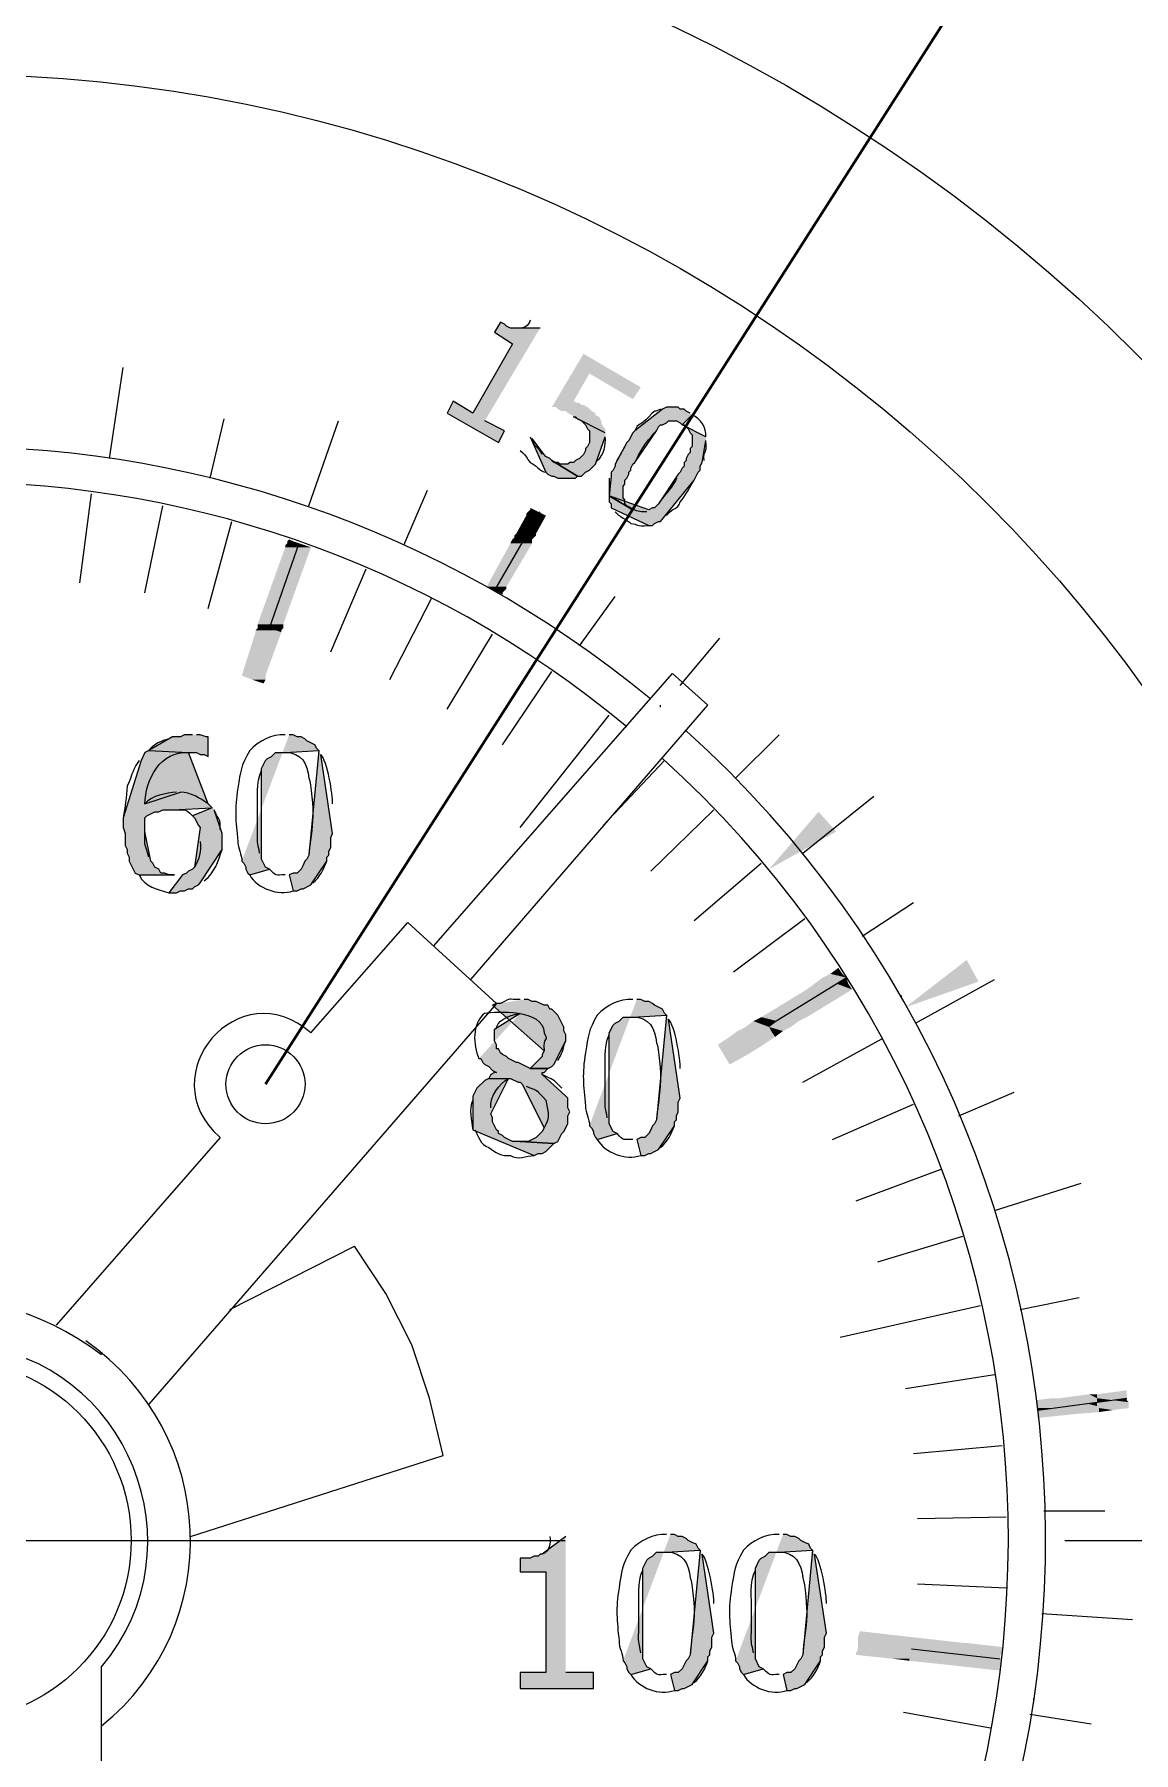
# Model space of a CAD drawing. Header units: millimetres. Extents: x 126854 to 137041, y -144259 to -137812.
# Drawn here: x 129364.4 to 129400.7, y -139014.9 to -138958.1 of the extents above; entities that cross this region are included whole.
import ezdxf

# ---------------------------------------------------------------- set-up
doc = ezdxf.new("R2010")
doc.units = ezdxf.units.MM
doc.header["$LTSCALE"] = 13
doc.linetypes.add('CENTERX2', pattern=[101.6, 63.5, -12.7, 12.7, -12.7])
for name, color, linetype in [('1', 4, 'Continuous'), ('PDF_几何图形', 7, 'Continuous'), ('粗实线', 4, 'Continuous')]:
    doc.layers.add(name, color=color, linetype=linetype)
doc.layers.add('PDF_实体填充', color=7, linetype='Continuous', true_color=0xffffff)
doc.layers.add('标注、文本', color=3, linetype='Continuous', lineweight=25)

# ---------------------------------------------------------------- blocks, each defined once
blk = doc.blocks.new('A$C1C912F39')
at = {"layer": 'PDF_实体填充', "transparency": 33554559}
for points in [[(74.947, 121.398), (74.229, 121.398), (73.968, 121.398), (73.837, 121.463), (73.772, 121.528), (73.641, 121.594), (73.446, 121.267), (74.033, 120.875), (72.727, 118.59), (72.075, 118.982), (71.879, 118.59), (73.576, 117.611), (73.772, 118.003), (73.119, 118.329)], [(78.277, 119.439), (76.383, 120.549), (75.339, 118.786), (75.469, 118.786), (75.535, 118.721), (75.665, 118.656), (75.796, 118.656), (75.861, 118.59), (75.992, 118.525), (76.057, 118.46), (77.102, 117.938), (77.102, 118.068), (77.036, 118.133), (76.971, 118.264), (76.971, 118.329), (76.906, 118.46), (76.775, 118.525), (76.775, 118.59), (76.057, 118.982), (76.579, 119.896), (78.016, 119.047)], [(76.383, 118.852), (76.318, 118.852), (76.253, 118.917), (76.188, 118.917), (76.057, 118.982), (76.775, 118.59), (76.645, 118.656), (76.579, 118.721), (76.514, 118.786)], [(79.909, 118.59), (79.778, 118.656), (79.713, 118.721), (79.582, 118.721), (79.517, 118.786), (79.125, 118.786), (78.995, 118.721), (78.081, 118.003), (78.016, 117.938), (77.885, 117.676), (77.82, 117.611), (77.428, 116.893), (77.428, 116.828), (77.363, 116.697), (77.297, 116.632), (77.297, 116.501), (77.232, 115.848), (78.016, 115.391), (77.95, 115.457), (77.82, 115.522), (77.754, 115.587), (77.754, 115.718), (77.689, 115.783), (77.689, 116.175), (77.754, 116.24), (77.754, 116.371), (77.82, 116.436), (77.885, 116.567), (77.885, 116.632), (77.95, 116.697), (77.95, 116.762), (78.016, 116.893), (78.081, 116.958), (78.799, 118.003), (78.864, 118.133), (78.93, 118.199), (78.995, 118.199), (79.125, 118.264), (79.191, 118.329), (79.452, 118.329), (79.582, 118.264), (79.648, 118.199), (79.974, 118.525)], [(77.102, 117.938), (76.057, 118.46), (76.122, 118.46), (76.188, 118.395), (76.318, 118.329), (76.449, 118.199), (76.514, 118.068), (76.579, 118.003), (76.579, 117.611), (76.514, 117.481), (76.449, 117.415), (76.449, 117.35), (76.383, 117.219), (76.318, 117.154), (76.253, 117.089), (76.122, 117.024), (76.057, 116.958), (75.926, 116.958), (75.861, 116.893), (75.6, 116.893), (75.535, 116.958), (75.404, 116.958), (75.339, 117.024), (76.188, 116.501), (76.318, 116.501), (76.449, 116.632), (76.579, 116.697), (76.775, 116.893), (77.102, 117.807)], [(80.431, 117.807), (79.648, 118.199), (79.713, 118.199), (79.844, 118.068), (79.909, 117.938), (79.974, 117.872), (79.974, 117.481), (79.909, 117.415), (79.909, 117.285), (79.844, 117.219), (79.778, 117.089), (79.778, 117.024), (79.713, 116.958), (79.713, 116.828), (79.648, 116.762), (79.582, 116.632), (79.517, 116.567), (78.864, 115.587), (78.799, 115.522), (78.734, 115.457), (78.668, 115.457), (78.538, 115.391), (77.232, 115.848), (77.232, 115.653), (77.297, 115.587), (77.297, 115.457), (78.538, 114.869), (78.668, 114.869), (78.734, 114.934), (78.864, 115), (78.93, 115), (80.039, 116.371), (80.17, 116.632), (80.235, 116.697), (80.235, 116.828), (80.3, 116.958), (80.431, 117.676)], [(74.621, 117.807), (75.143, 116.632), (75.208, 116.567), (75.339, 116.501), (75.404, 116.501), (75.535, 116.436), (76.122, 116.436), (76.188, 116.501), (75.339, 117.024), (75.274, 117.089), (75.143, 117.154), (75.078, 117.219), (74.686, 117.742)], [(62.021, 107.427), (61.89, 107.361), (61.76, 107.1), (61.172, 105.207), (61.172, 104.881), (61.237, 104.685), (61.237, 104.293), (61.303, 104.162), (61.303, 104.032), (61.368, 103.901), (61.368, 103.771), (61.564, 103.379), (61.694, 103.314), (62.869, 103.314), (62.674, 103.314), (62.543, 103.379), (62.412, 103.379), (62.347, 103.51), (62.217, 103.575), (62.151, 103.705), (62.086, 103.771), (61.89, 104.75), (61.89, 105.207), (61.955, 105.272), (62.086, 105.338), (62.217, 105.403), (62.347, 105.403), (62.478, 105.468), (62.804, 105.468), (64.11, 105.533), (63.979, 105.664), (63.326, 107.361)], [(63.457, 107.949), (63.196, 107.949), (63.065, 107.884), (62.804, 107.884), (62.021, 107.427), (63.326, 107.361), (63.588, 107.361), (63.718, 107.296), (63.849, 107.296), (63.979, 107.231), (63.979, 107.884), (63.914, 107.884), (63.718, 107.949), (63.588, 107.949)], [(65.089, 103.771), (65.154, 103.705), (65.22, 103.575), (65.22, 103.51), (65.285, 103.379), (65.35, 103.314), (66.003, 103.51), (65.873, 103.575), (65.742, 103.836), (65.742, 103.901), (65.742, 106.774), (65.742, 106.839), (65.873, 107.1), (65.938, 107.166), (66.068, 107.231), (66.199, 107.361), (66.525, 107.361), (67.635, 107.427), (67.57, 107.492), (67.505, 107.623), (67.244, 107.753), (67.178, 107.818), (67.048, 107.884), (66.917, 107.884), (66.787, 107.949), (66.656, 107.949)], [(67.635, 107.427), (67.309, 103.967), (67.244, 103.836), (67.178, 103.771), (67.113, 103.64), (67.048, 103.51), (66.917, 103.379), (66.787, 103.379), (66.656, 103.314), (66.787, 102.791), (66.917, 102.791), (67.048, 102.857), (67.113, 102.857), (67.374, 102.987), (67.896, 103.771), (67.896, 103.901), (67.962, 103.967), (67.962, 104.097), (68.027, 104.228), (68.027, 104.554), (68.092, 104.685), (67.7, 107.296)], [(64.11, 105.533), (63.457, 105.272), (63.522, 105.207), (63.653, 104.946), (63.718, 104.881), (63.522, 103.575), (63.457, 103.51), (63.326, 103.444), (63.261, 103.379), (63.131, 103.314), (62.674, 102.726), (62.935, 102.726), (63.065, 102.791), (63.196, 102.791), (63.326, 102.857), (63.457, 102.857), (63.522, 102.922), (63.653, 102.987), (63.718, 103.053), (64.436, 104.162), (64.436, 104.685), (64.175, 105.468)], [(73.641, 99.07), (73.511, 99.07), (73.38, 99.005), (75.078, 97.503), (75.012, 97.373), (75.012, 97.307), (74.621, 96.916), (75.208, 96.916), (75.339, 96.981), (75.404, 97.046), (75.796, 97.83), (75.796, 98.026), (75.731, 98.156), (75.731, 98.287), (75.535, 98.678), (75.469, 98.744), (75.339, 98.874), (75.274, 98.874), (75.208, 99.005), (75.078, 99.005), (74.817, 99.135), (74.686, 99.135), (74.555, 99.201), (74.425, 99.201)], [(76.579, 95.023), (76.645, 94.957), (76.71, 94.827), (76.71, 94.761), (76.775, 94.631), (76.84, 94.566), (77.493, 94.761), (77.363, 94.827), (77.232, 95.088), (77.232, 95.153), (77.232, 98.026), (77.232, 98.091), (77.363, 98.352), (77.428, 98.417), (77.559, 98.483), (77.689, 98.613), (78.016, 98.613), (79.125, 98.678), (79.06, 98.744), (78.995, 98.874), (78.734, 99.005), (78.668, 99.07), (78.538, 99.135), (78.407, 99.135), (78.277, 99.201), (78.146, 99.201)], [(72.923, 97.242), (72.989, 97.242), (73.054, 97.112), (73.119, 97.046), (73.25, 96.981), (73.38, 96.851), (73.511, 96.785), (73.446, 96.785), (73.315, 96.72), (73.25, 96.589), (73.968, 96.589), (74.229, 96.459), (74.294, 96.459), (74.36, 96.394), (75.078, 94.957), (75.012, 94.827), (74.817, 94.631), (74.555, 94.5), (74.294, 94.5), (75.404, 94.435), (75.535, 94.5), (75.665, 94.761), (75.731, 94.827), (75.861, 95.088), (75.861, 95.349), (75.926, 95.48), (75.861, 95.61), (75.861, 95.937), (75.796, 96.002), (75.012, 96.72), (75.012, 96.785), (75.078, 96.785), (75.208, 96.916), (74.621, 96.916), (74.229, 97.112), (74.164, 97.112), (73.903, 97.242), (73.837, 97.307), (73.707, 97.373), (73.641, 97.438), (73.576, 97.569), (73.511, 97.569), (73.511, 97.699), (73.446, 97.83), (73.446, 98.221), (74.294, 98.744)], [(79.125, 98.678), (78.799, 95.218), (78.734, 95.088), (78.668, 95.023), (78.603, 94.892), (78.538, 94.761), (78.473, 94.696), (78.407, 94.631), (78.277, 94.631), (78.146, 94.566), (78.277, 94.043), (78.407, 94.043), (78.538, 94.109), (78.603, 94.109), (78.734, 94.174), (78.864, 94.239), (79.387, 95.023), (79.387, 95.153), (79.452, 95.218), (79.452, 95.349), (79.517, 95.48), (79.517, 95.806), (79.582, 95.937), (79.191, 98.548)], [(73.25, 96.589), (73.119, 96.524), (72.858, 96.263), (72.727, 96.002), (72.727, 94.892), (74.751, 94.043), (74.882, 94.109), (75.012, 94.109), (75.143, 94.174), (75.339, 94.37), (75.404, 94.435), (74.294, 94.5), (74.033, 94.5), (73.772, 94.631), (73.707, 94.696), (73.576, 94.761), (73.576, 94.827), (73.511, 94.892), (73.38, 95.153), (73.38, 95.284), (73.315, 95.414), (73.903, 96.589)], [(75.796, 81.443), (75.012, 80.856), (74.947, 80.856), (74.882, 80.79), (74.751, 80.79), (74.621, 80.725), (74.294, 80.725), (74.294, 80.268), (75.143, 80.268), (75.143, 76.939), (74.294, 76.939), (74.294, 76.416), (76.71, 76.416), (76.71, 76.939), (75.796, 76.939)], [(77.689, 77.33), (77.754, 77.265), (77.82, 77.134), (77.82, 77.069), (77.885, 76.939), (77.95, 76.873), (78.603, 77.069), (78.473, 77.134), (78.342, 77.396), (78.342, 77.461), (78.342, 80.333), (78.342, 80.399), (78.473, 80.66), (78.538, 80.725), (78.668, 80.79), (78.799, 80.921), (79.125, 80.921), (80.235, 80.986), (80.17, 81.052), (80.105, 81.182), (79.974, 81.247), (79.844, 81.313), (79.778, 81.378), (79.648, 81.443), (79.517, 81.443), (79.387, 81.509), (79.256, 81.509)], [(81.41, 77.33), (81.476, 77.265), (81.541, 77.134), (81.541, 77.069), (81.606, 76.939), (81.671, 76.873), (82.324, 77.069), (82.194, 77.134), (82.063, 77.396), (82.063, 77.461), (82.063, 80.333), (82.063, 80.399), (82.194, 80.66), (82.259, 80.725), (82.39, 80.79), (82.52, 80.921), (82.847, 80.921), (83.956, 80.986), (83.891, 81.052), (83.826, 81.182), (83.695, 81.247), (83.565, 81.313), (83.499, 81.378), (83.369, 81.443), (83.238, 81.443), (83.108, 81.509), (82.977, 81.509)], [(80.235, 80.986), (79.909, 77.526), (79.844, 77.396), (79.778, 77.33), (79.648, 77.069), (79.517, 76.939), (79.387, 76.939), (79.256, 76.873), (79.387, 76.351), (79.517, 76.351), (79.648, 76.416), (79.713, 76.416), (79.974, 76.547), (80.496, 77.33), (80.496, 77.461), (80.562, 77.526), (80.562, 77.657), (80.627, 77.787), (80.627, 78.114), (80.692, 78.244), (80.3, 80.856)], [(83.956, 80.986), (83.63, 77.526), (83.565, 77.396), (83.499, 77.33), (83.369, 77.069), (83.238, 76.939), (83.108, 76.939), (82.977, 76.873), (83.108, 76.351), (83.238, 76.351), (83.369, 76.416), (83.434, 76.416), (83.565, 76.482), (83.695, 76.547), (84.218, 77.33), (84.218, 77.461), (84.283, 77.526), (84.283, 77.657), (84.348, 77.787), (84.348, 78.114), (84.413, 78.244), (84.022, 80.856)]]:
    blk.add_hatch(color=7, dxfattribs=at).paths.add_polyline_path(points, flags=16)
at = {"layer": 'PDF_几何图形'}
blk.add_line((79.582, 109.581), (80.888, 111.148), dxfattribs=at)
for points in [[(74.947, 121.398), (74.229, 121.398), (73.968, 121.398), (73.837, 121.463), (73.772, 121.528), (73.641, 121.594), (73.446, 121.267), (74.033, 120.875), (72.727, 118.59), (72.075, 118.982), (71.879, 118.59), (73.576, 117.611), (73.772, 118.003), (73.119, 118.329)], [(60.715, 117.089), (61.172, 120.092)], [(79.909, 118.59), (79.778, 118.656), (79.713, 118.721), (79.582, 118.721), (79.517, 118.786), (79.125, 118.786), (78.995, 118.721), (78.081, 118.003), (78.016, 117.938), (77.885, 117.676), (77.82, 117.611), (77.428, 116.893), (77.428, 116.828), (77.363, 116.697), (77.297, 116.632), (77.297, 116.501), (77.232, 115.848), (78.016, 115.391), (77.95, 115.457), (77.82, 115.522), (77.754, 115.587), (77.754, 115.718), (77.689, 115.783), (77.689, 116.175), (77.754, 116.24), (77.754, 116.371), (77.82, 116.436), (77.885, 116.567), (77.885, 116.632), (77.95, 116.697), (77.95, 116.762), (78.016, 116.893), (78.081, 116.958), (78.799, 118.003), (78.864, 118.133), (78.93, 118.199), (78.995, 118.199), (79.125, 118.264), (79.191, 118.329), (79.452, 118.329), (79.582, 118.264), (79.648, 118.199), (79.974, 118.525)], [(64.045, 116.436), (64.502, 118.395)], [(67.309, 115.522), (68.288, 118.329)], [(77.102, 117.938), (76.057, 118.46), (76.122, 118.46), (76.188, 118.395), (76.318, 118.329), (76.449, 118.199), (76.514, 118.068), (76.579, 118.003), (76.579, 117.611), (76.514, 117.481), (76.449, 117.415), (76.449, 117.35), (76.383, 117.219), (76.318, 117.154), (76.253, 117.089), (76.122, 117.024), (76.057, 116.958), (75.926, 116.958), (75.861, 116.893), (75.6, 116.893), (75.535, 116.958), (75.404, 116.958), (75.339, 117.024), (76.188, 116.501), (76.318, 116.501), (76.449, 116.632), (76.579, 116.697), (76.775, 116.893), (77.102, 117.807)], [(80.431, 117.807), (79.648, 118.199), (79.713, 118.199), (79.844, 118.068), (79.909, 117.938), (79.974, 117.872), (79.974, 117.481), (79.909, 117.415), (79.909, 117.285), (79.844, 117.219), (79.778, 117.089), (79.778, 117.024), (79.713, 116.958), (79.713, 116.828), (79.648, 116.762), (79.582, 116.632), (79.517, 116.567), (78.864, 115.587), (78.799, 115.522), (78.734, 115.457), (78.668, 115.457), (78.538, 115.391), (77.232, 115.848), (77.232, 115.653), (77.297, 115.587), (77.297, 115.457), (78.538, 114.869), (78.668, 114.869), (78.734, 114.934), (78.864, 115), (78.93, 115), (80.039, 116.371), (80.17, 116.632), (80.235, 116.697), (80.235, 116.828), (80.3, 116.958), (80.431, 117.676)], [(74.621, 117.807), (75.143, 116.632), (75.208, 116.567), (75.339, 116.501), (75.404, 116.501), (75.535, 116.436), (76.122, 116.436), (76.188, 116.501), (75.339, 117.024), (75.274, 117.089), (75.143, 117.154), (75.078, 117.219), (74.686, 117.742)], [(59.736, 112.976), (60.127, 115.914)], [(70.442, 114.216), (71.226, 116.044)], [(61.89, 112.649), (62.478, 115.522)], [(63.979, 112.127), (64.763, 115)], [(73.446, 112.715), (74.947, 115.326)], [(66.003, 111.474), (66.982, 114.282)], [(68.027, 110.691), (69.202, 113.433)], [(76.253, 110.887), (77.428, 112.519)], [(69.985, 109.777), (71.356, 112.454)], [(71.879, 108.798), (73.38, 111.278)], [(71.422, 100.963), (79.321, 109.973), (80.496, 108.928)], [(73.707, 107.623), (75.339, 110.038)], [(72.662, 99.854), (80.496, 108.928)], [(74.294, 104.881), (77.232, 108.602)], [(78.93, 108.863), (78.93, 108.928)], [(62.021, 107.427), (61.89, 107.361), (61.76, 107.1), (61.172, 105.207), (61.172, 104.881), (61.237, 104.685), (61.237, 104.293), (61.303, 104.162), (61.303, 104.032), (61.368, 103.901), (61.368, 103.771), (61.564, 103.379), (61.694, 103.314), (62.869, 103.314), (62.674, 103.314), (62.543, 103.379), (62.412, 103.379), (62.347, 103.51), (62.217, 103.575), (62.151, 103.705), (62.086, 103.771), (61.89, 104.75), (61.89, 105.207), (61.955, 105.272), (62.086, 105.338), (62.217, 105.403), (62.347, 105.403), (62.478, 105.468), (62.804, 105.468), (64.11, 105.533), (63.979, 105.664), (63.326, 107.361)], [(63.457, 107.949), (63.196, 107.949), (63.065, 107.884), (62.804, 107.884), (62.021, 107.427), (63.326, 107.361), (63.588, 107.361), (63.718, 107.296), (63.849, 107.296), (63.979, 107.231), (63.979, 107.884), (63.914, 107.884), (63.718, 107.949), (63.588, 107.949)], [(65.089, 103.771), (65.154, 103.705), (65.22, 103.575), (65.22, 103.51), (65.285, 103.379), (65.35, 103.314), (66.003, 103.51), (65.873, 103.575), (65.742, 103.836), (65.742, 103.901), (65.742, 106.774), (65.742, 106.839), (65.873, 107.1), (65.938, 107.166), (66.068, 107.231), (66.199, 107.361), (66.525, 107.361), (67.635, 107.427), (67.57, 107.492), (67.505, 107.623), (67.244, 107.753), (67.178, 107.818), (67.048, 107.884), (66.917, 107.884), (66.787, 107.949), (66.656, 107.949)], [(67.635, 107.427), (67.309, 103.967), (67.244, 103.836), (67.178, 103.771), (67.113, 103.64), (67.048, 103.51), (66.917, 103.379), (66.787, 103.379), (66.656, 103.314), (66.787, 102.791), (66.917, 102.791), (67.048, 102.857), (67.113, 102.857), (67.374, 102.987), (67.896, 103.771), (67.896, 103.901), (67.962, 103.967), (67.962, 104.097), (68.027, 104.228), (68.027, 104.554), (68.092, 104.685), (67.7, 107.296)], [(81.41, 106.513), (82.847, 107.949)], [(77.036, 104.946), (79.06, 107.1)], [(61.89, 105.664), (63.065, 106.056)], [(83.63, 104.032), (85.98, 105.925)], [(64.11, 105.533), (63.457, 105.272), (63.522, 105.207), (63.653, 104.946), (63.718, 104.881), (63.522, 103.575), (63.457, 103.51), (63.326, 103.444), (63.261, 103.379), (63.131, 103.314), (62.674, 102.726), (62.935, 102.726), (63.065, 102.791), (63.196, 102.791), (63.326, 102.857), (63.457, 102.857), (63.522, 102.922), (63.653, 102.987), (63.718, 103.053), (64.436, 104.162), (64.436, 104.685), (64.175, 105.468)], [(78.603, 103.444), (80.692, 105.468)], [(80.039, 101.812), (82.259, 103.705)], [(85.589, 101.29), (87.286, 102.4)], [(67.374, 98.091), (70.573, 101.747), (73.511, 99.07)], [(81.345, 100.115), (83.695, 101.877)], [(82.52, 98.352), (85.066, 99.919)], [(87.351, 98.417), (89.963, 99.854)], [(73.511, 99.07), (62.021, 85.817)], [(73.641, 99.07), (73.511, 99.07), (73.38, 99.005), (75.078, 97.503), (75.012, 97.373), (75.012, 97.307), (74.621, 96.916), (75.208, 96.916), (75.339, 96.981), (75.404, 97.046), (75.796, 97.83), (75.796, 98.026), (75.731, 98.156), (75.731, 98.287), (75.535, 98.678), (75.469, 98.744), (75.339, 98.874), (75.274, 98.874), (75.208, 99.005), (75.078, 99.005), (74.817, 99.135), (74.686, 99.135), (74.555, 99.201), (74.425, 99.201)], [(76.579, 95.023), (76.645, 94.957), (76.71, 94.827), (76.71, 94.761), (76.775, 94.631), (76.84, 94.566), (77.493, 94.761), (77.363, 94.827), (77.232, 95.088), (77.232, 95.153), (77.232, 98.026), (77.232, 98.091), (77.363, 98.352), (77.428, 98.417), (77.559, 98.483), (77.689, 98.613), (78.016, 98.613), (79.125, 98.678), (79.06, 98.744), (78.995, 98.874), (78.734, 99.005), (78.668, 99.07), (78.538, 99.135), (78.407, 99.135), (78.277, 99.201), (78.146, 99.201)], [(86.894, 99.266), (86.894, 99.331)], [(72.923, 97.242), (72.989, 97.242), (73.054, 97.112), (73.119, 97.046), (73.25, 96.981), (73.38, 96.851), (73.511, 96.785), (73.446, 96.785), (73.315, 96.72), (73.25, 96.589), (73.968, 96.589), (74.229, 96.459), (74.294, 96.459), (74.36, 96.394), (75.078, 94.957), (75.012, 94.827), (74.817, 94.631), (74.555, 94.5), (74.294, 94.5), (75.404, 94.435), (75.535, 94.5), (75.665, 94.761), (75.731, 94.827), (75.861, 95.088), (75.861, 95.349), (75.926, 95.48), (75.861, 95.61), (75.861, 95.937), (75.796, 96.002), (75.012, 96.72), (75.012, 96.785), (75.078, 96.785), (75.208, 96.916), (74.621, 96.916), (74.229, 97.112), (74.164, 97.112), (73.903, 97.242), (73.837, 97.307), (73.707, 97.373), (73.641, 97.438), (73.576, 97.569), (73.511, 97.569), (73.511, 97.699), (73.446, 97.83), (73.446, 98.221), (74.294, 98.744)], [(79.125, 98.678), (78.799, 95.218), (78.734, 95.088), (78.668, 95.023), (78.603, 94.892), (78.538, 94.761), (78.473, 94.696), (78.407, 94.631), (78.277, 94.631), (78.146, 94.566), (78.277, 94.043), (78.407, 94.043), (78.538, 94.109), (78.603, 94.109), (78.734, 94.174), (78.864, 94.239), (79.387, 95.023), (79.387, 95.153), (79.452, 95.218), (79.452, 95.349), (79.517, 95.48), (79.517, 95.806), (79.582, 95.937), (79.191, 98.548)], [(83.63, 96.459), (86.241, 97.895)], [(73.25, 96.589), (73.119, 96.524), (72.858, 96.263), (72.727, 96.002), (72.727, 94.892), (74.751, 94.043), (74.882, 94.109), (75.012, 94.109), (75.143, 94.174), (75.339, 94.37), (75.404, 94.435), (74.294, 94.5), (74.033, 94.5), (73.772, 94.631), (73.707, 94.696), (73.576, 94.761), (73.576, 94.827), (73.511, 94.892), (73.38, 95.153), (73.38, 95.284), (73.315, 95.414), (73.903, 96.589)], [(88.788, 95.349), (90.616, 96.132)], [(84.609, 94.566), (87.286, 95.741)], [(64.371, 94.631), (58.952, 88.429)], [(85.393, 92.542), (88.2, 93.586)], [(89.963, 92.215), (92.835, 93.129)], [(64.697, 88.951), (68.81, 91.04)], [(71.748, 84.12), (71.291, 86.013), (70.704, 87.776), (69.855, 89.473), (68.81, 91.04)], [(86.111, 90.518), (88.918, 91.367)], [(90.811, 88.951), (92.77, 89.343)], [(84.87, 88.037), (89.506, 89.082)], [(87.025, 86.34), (89.963, 86.797)], [(91.399, 85.621), (94.337, 86.013)], [(63.392, 81.443), (71.748, 84.12)], [(87.286, 84.185), (90.224, 84.446)], [(87.417, 82.031), (90.354, 82.096)], [(91.595, 82.292), (93.619, 82.292)], [(58.626, 81.313), (67.244, 81.313)], [(75.796, 81.443), (75.012, 80.856), (74.947, 80.856), (74.882, 80.79), (74.751, 80.79), (74.621, 80.725), (74.294, 80.725), (74.294, 80.268), (75.143, 80.268), (75.143, 76.939), (74.294, 76.939), (74.294, 76.416), (76.71, 76.416), (76.71, 76.939), (75.796, 76.939)], [(77.689, 77.33), (77.754, 77.265), (77.82, 77.134), (77.82, 77.069), (77.885, 76.939), (77.95, 76.873), (78.603, 77.069), (78.473, 77.134), (78.342, 77.396), (78.342, 77.461), (78.342, 80.333), (78.342, 80.399), (78.473, 80.66), (78.538, 80.725), (78.668, 80.79), (78.799, 80.921), (79.125, 80.921), (80.235, 80.986), (80.17, 81.052), (80.105, 81.182), (79.974, 81.247), (79.844, 81.313), (79.778, 81.378), (79.648, 81.443), (79.517, 81.443), (79.387, 81.509), (79.256, 81.509)], [(81.41, 77.33), (81.476, 77.265), (81.541, 77.134), (81.541, 77.069), (81.606, 76.939), (81.671, 76.873), (82.324, 77.069), (82.194, 77.134), (82.063, 77.396), (82.063, 77.461), (82.063, 80.333), (82.063, 80.399), (82.194, 80.66), (82.259, 80.725), (82.39, 80.79), (82.52, 80.921), (82.847, 80.921), (83.956, 80.986), (83.891, 81.052), (83.826, 81.182), (83.695, 81.247), (83.565, 81.313), (83.499, 81.378), (83.369, 81.443), (83.238, 81.443), (83.108, 81.509), (82.977, 81.509)], [(80.235, 80.986), (79.909, 77.526), (79.844, 77.396), (79.778, 77.33), (79.648, 77.069), (79.517, 76.939), (79.387, 76.939), (79.256, 76.873), (79.387, 76.351), (79.517, 76.351), (79.648, 76.416), (79.713, 76.416), (79.974, 76.547), (80.496, 77.33), (80.496, 77.461), (80.562, 77.526), (80.562, 77.657), (80.627, 77.787), (80.627, 78.114), (80.692, 78.244), (80.3, 80.856)], [(83.956, 80.986), (83.63, 77.526), (83.565, 77.396), (83.499, 77.33), (83.369, 77.069), (83.238, 76.939), (83.108, 76.939), (82.977, 76.873), (83.108, 76.351), (83.238, 76.351), (83.369, 76.416), (83.434, 76.416), (83.565, 76.482), (83.695, 76.547), (84.218, 77.33), (84.218, 77.461), (84.283, 77.526), (84.283, 77.657), (84.348, 77.787), (84.348, 78.114), (84.413, 78.244), (84.022, 80.856)], [(87.417, 79.876), (90.354, 79.746)], [(91.53, 78.897), (94.533, 78.701)], [(87.221, 77.722), (90.159, 77.396)], [(60.454, 45.406), (60.454, 77.134)], [(86.96, 75.633), (89.832, 75.111)], [(91.138, 75.568), (93.162, 75.241)], [(91.268, 76.025), (91.268, 76.09)]]:
    blk.add_lwpolyline(points, dxfattribs=at)
for centre, radius in [((55.46, 81.313), 55.46), ((55.46, 81.313), 48.474), ((55.46, 81.313), 48.474), ((65.873, 96.394), 1.306), ((55.46, 81.313), 5.974)]:
    blk.add_circle(centre, radius, dxfattribs=at)
for points in [[(74.621, 121.659), (74.555, 121.474), (74.429, 121.374), (74.229, 121.398)], [(78.603, 109.124), (64.742, 120.603), (44.556, 120.238), (31.206, 108.145)], [(77.82, 108.21), (64.4, 119.349), (45.028, 118.943), (32.055, 107.296)], [(78.93, 118.721), (78.589, 118.527), (78.9, 118.827), (78.538, 118.46)], [(78.538, 118.46), (78.273, 118.139), (78.19, 118.293), (78.081, 118.003)], [(80.431, 117.807), (80.444, 118.091), (80.256, 118.409), (79.974, 118.525)], [(75.012, 117.219), (74.882, 117.53), (74.82, 117.334), (74.686, 117.742)], [(76.84, 117.024), (77.07, 117.213), (77.123, 117.522), (77.102, 117.807)], [(78.146, 117.089), (78.252, 117.339), (78.597, 117.817), (78.799, 118.003)], [(80.366, 117.024), (80.34, 117.41), (80.466, 117.15), (80.431, 117.676)], [(74.294, 117.35), (74.553, 117.127), (74.462, 117.118), (74.621, 116.958)], [(77.754, 117.481), (77.624, 117.259), (77.542, 117.152), (77.428, 116.893)], [(74.621, 116.958), (74.813, 116.89), (74.941, 116.655), (75.143, 116.632)], [(77.232, 116.436), (77.232, 116.24), (77.232, 116.044), (77.232, 115.848)], [(79.452, 116.436), (79.428, 116.231), (78.95, 115.784), (78.864, 115.587)], [(79.582, 115.653), (79.74, 115.829), (79.9, 116.156), (80.039, 116.371)], [(78.473, 115.326), (78.01, 115.263), (77.606, 115.678), (77.232, 115.848)], [(79.125, 115.196), (79.389, 115.517), (79.472, 115.362), (79.582, 115.653)], [(77.428, 115.326), (77.548, 115.162), (77.836, 115.062), (77.95, 114.934)], [(77.95, 114.934), (78.22, 114.913), (78.081, 114.841), (78.538, 114.869)], [(66.525, 107.949), (66.08, 107.971), (65.648, 107.759), (65.35, 107.427)], [(80.105, 54.872), (95.62, 69.212), (95.496, 93.899), (79.778, 108.08)], [(61.89, 105.664), (61.888, 106.46), (62.417, 107.444), (63.326, 107.361)], [(62.674, 107.818), (62.422, 107.74), (62.193, 107.662), (62.021, 107.427)], [(65.35, 107.427), (65.051, 106.921), (65.046, 106.753), (64.959, 106.186)], [(61.694, 107.1), (61.368, 106.568), (61.522, 106.707), (61.303, 106.252)], [(66.525, 107.361), (67.062, 107.38), (67.266, 106.974), (67.309, 106.513)], [(68.092, 105.664), (68.103, 105.952), (67.91, 107.109), (67.7, 107.296)], [(80.17, 56.57), (94.268, 70.659), (93.786, 93.782), (78.995, 107.166)], [(61.303, 106.252), (61.281, 105.9), (61.223, 105.552), (61.172, 105.207)], [(65.611, 105.403), (65.627, 105.863), (65.545, 106.351), (65.742, 106.774)], [(67.309, 106.513), (67.384, 106.371), (67.456, 105.444), (67.439, 105.272)], [(62.935, 106.056), (62.598, 106.02), (62.113, 105.952), (61.89, 105.664)], [(63.979, 105.664), (63.702, 105.858), (63.399, 106.04), (63.065, 106.056)], [(64.959, 106.186), (64.841, 105.471), (64.888, 105.125), (64.959, 104.424)], [(62.804, 105.468), (63.138, 105.447), (63.211, 105.558), (63.457, 105.272)], [(64.371, 104.815), (64.388, 105.228), (64.347, 105.071), (64.175, 105.468)], [(65.611, 104.75), (65.611, 104.968), (65.611, 105.185), (65.611, 105.403)], [(67.439, 105.272), (67.426, 104.832), (67.334, 104.404), (67.309, 103.967)], [(62.021, 103.901), (61.883, 104.412), (61.877, 104.16), (61.89, 104.75)], [(65.677, 104.032), (65.633, 104.385), (65.587, 104.249), (65.611, 104.75)], [(63.718, 104.424), (63.74, 104.113), (63.695, 103.824), (63.522, 103.575)], [(63.849, 103.118), (64.211, 103.42), (64.301, 103.748), (64.436, 104.162)], [(64.959, 104.424), (64.947, 104.196), (65.1, 103.998), (65.089, 103.771)], [(66.525, 103.314), (66.185, 103.321), (66.249, 103.257), (66.003, 103.51)], [(67.439, 103.053), (67.679, 103.259), (67.794, 103.488), (67.896, 103.771)], [(61.694, 103.314), (61.864, 102.919), (62.322, 102.843), (62.674, 102.726)], [(65.35, 103.314), (65.607, 102.872), (66.289, 102.612), (66.787, 102.791)], [(67.374, 98.091), (65.04, 100.177), (62.016, 96.717), (64.371, 94.631)], [(73.119, 98.744), (73.478, 98.799), (75.061, 98.903), (75.078, 98.091)], [(74.294, 99.201), (73.836, 99.181), (74.047, 99.281), (73.641, 99.07)], [(78.016, 99.201), (77.57, 99.223), (77.139, 99.01), (76.84, 98.678)], [(73.119, 98.744), (72.681, 98.394), (72.737, 97.705), (72.923, 97.242)], [(73.511, 98.287), (73.623, 98.596), (74.019, 98.678), (74.294, 98.744)], [(76.84, 98.678), (76.541, 98.173), (76.536, 98.005), (76.449, 97.438)], [(78.016, 98.613), (78.552, 98.632), (78.757, 98.226), (78.799, 97.764)], [(79.582, 96.916), (79.593, 97.204), (79.401, 98.361), (79.191, 98.548)], [(75.078, 98.091), (75.26, 97.767), (75.031, 98.034), (75.078, 97.503)], [(75.535, 97.177), (75.772, 97.585), (75.671, 97.537), (75.796, 97.83)], [(77.102, 96.655), (77.117, 97.115), (77.035, 97.602), (77.232, 98.026)], [(78.799, 97.764), (78.874, 97.623), (78.945, 96.696), (78.93, 96.524)], [(76.449, 97.438), (76.331, 96.723), (76.378, 96.377), (76.449, 95.675)], [(73.315, 95.61), (73.289, 96.025), (73.594, 96.383), (73.903, 96.589)], [(75.665, 96.263), (75.34, 96.606), (75.423, 96.508), (75.012, 96.72)], [(77.102, 96.002), (77.102, 96.219), (77.102, 96.437), (77.102, 96.655)], [(74.49, 96.328), (74.979, 96.143), (74.763, 96.231), (75.143, 95.871)], [(78.93, 96.524), (78.916, 96.083), (78.824, 95.656), (78.799, 95.218)], [(72.727, 95.871), (72.582, 95.571), (72.683, 95.197), (72.727, 94.892)], [(75.143, 95.871), (75.187, 95.522), (75.311, 95.311), (75.078, 94.957)], [(76.449, 95.675), (76.437, 95.448), (76.59, 95.25), (76.579, 95.023)], [(77.167, 95.284), (77.123, 95.637), (77.078, 95.501), (77.102, 96.002)], [(72.793, 94.892), (72.93, 94.65), (72.96, 94.41), (73.25, 94.304)], [(78.93, 94.304), (79.169, 94.511), (79.284, 94.74), (79.387, 95.023)], [(76.84, 94.566), (77.097, 94.124), (77.779, 93.864), (78.277, 94.043)], [(78.016, 94.566), (77.675, 94.573), (77.739, 94.509), (77.493, 94.761)], [(73.25, 94.304), (73.447, 94.143), (73.702, 94), (73.968, 94.043)], [(73.968, 94.043), (74.209, 93.875), (74.503, 94.03), (74.751, 94.043)], [(60.454, 87.449), (52.039, 93.731), (42.515, 82.296), (50.465, 75.111)], [(60.454, 77.134), (63.8, 81.086), (61.332, 87.25), (56.145, 87.776)], [(60.454, 75.176), (64.573, 78.51), (64.324, 84.826), (59.932, 87.906)], [(75.274, 81.443), (75.299, 81.218), (75.264, 80.936), (75.012, 80.856)], [(79.125, 81.509), (78.68, 81.53), (78.248, 81.318), (77.95, 80.986)], [(82.847, 81.509), (82.402, 81.53), (81.97, 81.318), (81.671, 80.986)], [(77.95, 80.986), (77.651, 80.48), (77.646, 80.313), (77.559, 79.746)], [(79.125, 80.921), (79.662, 80.939), (79.866, 80.534), (79.909, 80.072)], [(80.692, 79.224), (80.703, 79.512), (80.51, 80.669), (80.3, 80.856)], [(81.671, 80.986), (81.372, 80.48), (81.367, 80.313), (81.28, 79.746)], [(82.847, 80.921), (83.383, 80.939), (83.588, 80.534), (83.63, 80.072)], [(84.413, 79.224), (84.424, 79.512), (84.232, 80.669), (84.022, 80.856)], [(78.211, 78.962), (78.227, 79.423), (78.145, 79.91), (78.342, 80.333)], [(81.933, 78.962), (81.948, 79.423), (81.866, 79.91), (82.063, 80.333)], [(77.559, 79.746), (77.441, 79.031), (77.488, 78.685), (77.559, 77.983)], [(79.909, 80.072), (79.984, 79.931), (80.055, 79.003), (80.039, 78.832)], [(81.28, 79.746), (81.162, 79.031), (81.209, 78.685), (81.28, 77.983)], [(83.63, 80.072), (83.705, 79.931), (83.776, 79.004), (83.761, 78.832)], [(78.211, 78.31), (78.211, 78.527), (78.211, 78.745), (78.211, 78.962)], [(80.039, 78.832), (80.026, 78.391), (79.934, 77.964), (79.909, 77.526)], [(81.933, 78.31), (81.933, 78.527), (81.933, 78.745), (81.933, 78.962)], [(83.761, 78.832), (83.748, 78.391), (83.655, 77.964), (83.63, 77.526)], [(77.559, 77.983), (77.547, 77.756), (77.7, 77.558), (77.689, 77.33)], [(78.277, 77.591), (78.233, 77.945), (78.187, 77.809), (78.211, 78.31)], [(81.28, 77.983), (81.268, 77.756), (81.421, 77.558), (81.41, 77.33)], [(81.998, 77.591), (81.954, 77.945), (81.909, 77.809), (81.933, 78.31)], [(80.039, 76.612), (80.279, 76.819), (80.394, 77.047), (80.496, 77.33)], [(83.761, 76.612), (84, 76.819), (84.115, 77.047), (84.218, 77.33)], [(77.95, 76.873), (78.207, 76.432), (78.889, 76.171), (79.387, 76.351)], [(79.125, 76.873), (78.785, 76.881), (78.849, 76.817), (78.603, 77.069)], [(81.671, 76.873), (81.928, 76.432), (82.61, 76.171), (83.108, 76.351)], [(82.847, 76.873), (82.506, 76.881), (82.57, 76.817), (82.324, 77.069)]]:
    blk.add_open_spline(points, degree=3, dxfattribs=at)
at = {"layer": 'PDF_实体填充', "transparency": 33554559}
for points in [[(74.621, 115.391), (74.555, 115.326), (74.882, 115.326)], [(74.621, 115.457), (74.621, 115.391), (74.751, 115.391)], [(74.621, 115.391), (74.751, 115.391), (74.882, 115.326)], [(74.49, 115.196), (74.164, 114.608), (74.49, 114.608)], [(74.555, 115.326), (74.49, 115.261), (74.882, 115.261)], [(74.49, 115.261), (74.49, 115.196), (74.817, 115.196)], [(74.49, 115.261), (74.882, 115.261), (74.817, 115.196)], [(74.49, 115.196), (74.817, 115.196), (74.49, 114.608)], [(74.817, 115.196), (74.49, 114.608), (74.817, 114.608)], [(74.555, 115.326), (74.882, 115.326), (74.882, 115.261)], [(74.882, 115.261), (74.817, 115.196), (75.143, 115.196)], [(74.817, 115.196), (75.143, 115.196), (74.817, 114.608)], [(74.882, 115.326), (74.882, 115.261), (75.012, 115.261)], [(74.882, 115.261), (75.012, 115.261), (75.143, 115.196)], [(66.591, 114.282), (66.525, 114.216), (66.982, 114.216)], [(66.525, 114.216), (66.525, 114.151), (66.982, 114.151)], [(66.525, 114.216), (66.982, 114.216), (66.982, 114.151)], [(66.656, 114.412), (66.591, 114.347), (66.787, 114.347)], [(66.591, 114.347), (66.591, 114.282), (66.982, 114.282)], [(66.591, 114.347), (66.787, 114.347), (66.982, 114.282)], [(66.591, 114.282), (66.982, 114.282), (66.982, 114.216)], [(66.982, 114.282), (66.982, 114.216), (67.178, 114.216)], [(66.982, 114.216), (66.982, 114.151), (67.374, 114.151)], [(66.982, 114.216), (67.178, 114.216), (67.374, 114.151)], [(73.968, 114.282), (73.184, 112.845), (73.511, 112.845)], [(73.968, 114.282), (74.294, 114.282), (73.511, 112.845)], [(74.294, 114.282), (73.511, 112.845), (73.837, 112.845)], [(74.294, 114.282), (74.686, 114.282), (73.837, 112.845)], [(74.033, 114.412), (73.968, 114.282), (74.294, 114.282)], [(74.098, 114.477), (74.033, 114.412), (74.36, 114.412)], [(74.033, 114.412), (74.36, 114.412), (74.294, 114.282)], [(74.164, 114.608), (74.098, 114.543), (74.294, 114.543)], [(74.098, 114.543), (74.098, 114.477), (74.425, 114.477)], [(74.098, 114.543), (74.294, 114.543), (74.425, 114.477)], [(74.098, 114.477), (74.425, 114.477), (74.36, 114.412)], [(74.164, 114.608), (74.294, 114.543), (74.425, 114.543)], [(74.164, 114.608), (74.49, 114.608), (74.425, 114.543)], [(74.294, 114.543), (74.425, 114.543), (74.425, 114.477)], [(74.36, 114.412), (74.294, 114.282), (74.686, 114.282)], [(74.425, 114.477), (74.36, 114.412), (74.555, 114.412)], [(74.36, 114.412), (74.555, 114.412), (74.686, 114.282)], [(74.49, 114.608), (74.425, 114.543), (74.817, 114.543)], [(74.425, 114.543), (74.425, 114.477), (74.751, 114.477)], [(74.425, 114.543), (74.817, 114.543), (74.751, 114.477)], [(74.425, 114.477), (74.555, 114.412), (74.686, 114.412)], [(74.425, 114.477), (74.751, 114.477), (74.686, 114.412)], [(74.49, 114.608), (74.817, 114.608), (74.817, 114.543)], [(74.555, 114.412), (74.686, 114.412), (74.686, 114.282)], [(66.525, 114.151), (65.611, 111.605), (66.068, 111.605)], [(66.525, 114.151), (66.982, 114.151), (66.068, 111.605)], [(66.982, 114.151), (66.068, 111.605), (66.46, 111.605)], [(66.982, 114.151), (67.374, 114.151), (66.46, 111.605)], [(73.184, 112.845), (73.315, 112.78), (73.446, 112.78)], [(73.184, 112.845), (73.511, 112.845), (73.446, 112.78)], [(73.315, 112.78), (73.446, 112.78), (73.446, 112.715)], [(73.511, 112.845), (73.446, 112.78), (73.837, 112.78)], [(73.446, 112.78), (73.446, 112.715), (73.772, 112.715)], [(73.446, 112.78), (73.837, 112.78), (73.772, 112.715)], [(73.446, 112.715), (73.576, 112.649), (73.707, 112.649)], [(73.446, 112.715), (73.772, 112.715), (73.707, 112.649)], [(73.511, 112.845), (73.837, 112.845), (73.837, 112.78)], [(73.576, 112.649), (73.707, 112.649), (73.707, 112.584)], [(65.611, 111.474), (65.546, 111.409), (66.199, 111.409)], [(65.546, 111.409), (65.546, 111.344), (66.395, 111.344)], [(65.546, 111.409), (66.199, 111.409), (66.395, 111.344)], [(65.611, 111.605), (65.611, 111.54), (65.807, 111.54)], [(65.611, 111.605), (65.807, 111.54), (66.003, 111.54)], [(65.611, 111.605), (66.068, 111.605), (66.003, 111.54)], [(65.611, 111.54), (65.611, 111.474), (66.003, 111.474)], [(65.611, 111.54), (65.807, 111.54), (66.003, 111.474)], [(65.611, 111.474), (66.003, 111.474), (66.199, 111.409)], [(65.807, 111.54), (66.003, 111.54), (66.003, 111.474)], [(66.068, 111.605), (66.003, 111.54), (66.46, 111.54)], [(66.003, 111.54), (66.003, 111.474), (66.46, 111.474)], [(66.003, 111.54), (66.46, 111.54), (66.46, 111.474)], [(66.003, 111.474), (66.199, 111.409), (66.395, 111.409)], [(66.003, 111.474), (66.46, 111.474), (66.395, 111.409)], [(66.068, 111.605), (66.46, 111.605), (66.46, 111.54)], [(66.199, 111.409), (66.395, 111.409), (66.395, 111.344)], [(65.546, 111.344), (65.089, 109.907), (65.873, 109.907)], [(65.546, 111.344), (66.395, 111.344), (65.873, 109.907)], [(65.089, 109.907), (65.416, 109.777), (65.873, 109.777)], [(65.089, 109.907), (65.873, 109.907), (65.873, 109.777)], [(65.416, 109.777), (65.873, 109.777), (65.807, 109.646)], [(84.152, 105.403), (84.74, 104.75), (82.52, 103.51)], [(84.544, 100.049), (84.283, 99.919), (85.066, 99.919)], [(84.805, 100.245), (84.544, 100.049), (84.936, 100.049)], [(84.544, 100.049), (84.936, 100.049), (85.066, 99.919)], [(89.049, 100.506), (89.44, 99.788), (87.025, 98.94)], [(83.761, 99.527), (82.259, 98.613), (83.042, 98.613)], [(83.761, 99.527), (84.479, 99.527), (83.042, 98.613)], [(84.479, 99.527), (83.042, 98.613), (83.761, 98.613)], [(84.022, 99.723), (83.761, 99.527), (84.479, 99.527)], [(84.479, 99.527), (85.262, 99.527), (83.761, 98.613)], [(84.283, 99.919), (84.022, 99.723), (84.74, 99.723)], [(84.022, 99.723), (84.74, 99.723), (84.479, 99.527)], [(84.283, 99.919), (85.066, 99.919), (84.74, 99.723)], [(84.74, 99.723), (84.479, 99.527), (85.262, 99.527)], [(85.066, 99.919), (84.74, 99.723), (85.132, 99.723)], [(84.74, 99.723), (85.132, 99.723), (85.262, 99.527)], [(81.998, 98.483), (81.737, 98.287), (82.52, 98.287)], [(82.259, 98.613), (81.998, 98.483), (82.39, 98.483)], [(81.998, 98.483), (82.39, 98.483), (82.52, 98.287)], [(82.259, 98.613), (82.39, 98.483), (82.781, 98.483)], [(82.259, 98.613), (83.042, 98.613), (82.781, 98.483)], [(82.39, 98.483), (82.781, 98.483), (82.52, 98.287)], [(82.781, 98.483), (82.52, 98.287), (83.238, 98.287)], [(83.042, 98.613), (82.781, 98.483), (83.499, 98.483)], [(82.781, 98.483), (83.499, 98.483), (83.238, 98.287)], [(83.042, 98.613), (83.761, 98.613), (83.499, 98.483)], [(81.214, 97.96), (80.823, 97.699), (82.324, 97.699)], [(81.476, 98.156), (81.214, 97.96), (82.716, 97.96)], [(81.214, 97.96), (82.716, 97.96), (82.324, 97.699)], [(81.737, 98.287), (81.476, 98.156), (82.585, 98.156)], [(81.476, 98.156), (82.585, 98.156), (82.716, 97.96)], [(81.737, 98.287), (82.52, 98.287), (82.585, 98.156)], [(82.52, 98.287), (82.585, 98.156), (82.977, 98.156)], [(82.52, 98.287), (83.238, 98.287), (82.977, 98.156)], [(82.585, 98.156), (82.977, 98.156), (82.716, 97.96)], [(80.823, 97.699), (81.019, 97.373), (81.802, 97.373)], [(80.823, 97.699), (82.324, 97.699), (81.802, 97.373)], [(81.019, 97.373), (81.802, 97.373), (81.214, 97.046)], [(91.856, 86.013), (91.334, 85.948), (93.357, 85.948)], [(91.334, 85.948), (91.334, 85.883), (93.357, 85.883)], [(91.334, 85.948), (93.357, 85.948), (93.357, 85.883)], [(91.334, 85.883), (91.334, 85.817), (93.096, 85.817)], [(91.334, 85.883), (93.357, 85.883), (93.096, 85.817)], [(91.334, 85.817), (91.399, 85.752), (92.639, 85.752)], [(91.334, 85.817), (93.096, 85.817), (92.639, 85.752)], [(92.117, 86.013), (91.856, 86.013), (93.357, 86.013)], [(91.856, 86.013), (93.357, 86.013), (93.357, 85.948)], [(93.096, 86.144), (92.117, 86.013), (93.357, 86.013)], [(93.096, 85.817), (92.639, 85.752), (93.357, 85.752)], [(93.096, 86.144), (93.357, 86.144), (93.357, 86.013)], [(93.357, 85.883), (93.096, 85.817), (93.357, 85.817)], [(93.096, 85.817), (93.357, 85.817), (93.357, 85.752)], [(94.337, 86.274), (93.357, 86.144), (94.337, 86.144)], [(93.357, 86.144), (93.357, 86.013), (94.337, 86.013)], [(93.357, 86.144), (94.337, 86.144), (94.337, 86.013)], [(93.357, 86.013), (93.357, 85.948), (93.88, 85.948)], [(93.357, 86.013), (94.337, 86.013), (93.88, 85.948)], [(93.357, 85.948), (93.88, 85.948), (93.357, 85.883)], [(93.88, 85.948), (93.357, 85.883), (94.402, 85.883)], [(93.357, 85.883), (93.357, 85.817), (94.402, 85.817)], [(93.357, 85.883), (94.402, 85.883), (94.402, 85.817)], [(93.357, 85.817), (93.357, 85.752), (94.402, 85.752)], [(93.357, 85.817), (94.402, 85.817), (94.402, 85.752)], [(94.337, 86.013), (93.88, 85.948), (94.337, 85.948)], [(93.88, 85.948), (94.337, 85.948), (94.402, 85.883)], [(91.399, 85.752), (91.399, 85.687), (92.117, 85.687)], [(91.399, 85.752), (92.639, 85.752), (92.117, 85.687)], [(91.399, 85.687), (92.117, 85.687), (91.856, 85.687)], [(91.399, 85.687), (91.856, 85.687), (91.399, 85.621)], [(91.856, 85.687), (91.399, 85.621), (93.423, 85.621)], [(91.399, 85.621), (91.399, 85.556), (93.423, 85.556)], [(91.399, 85.621), (93.423, 85.621), (93.423, 85.556)], [(91.399, 85.556), (91.399, 85.491), (92.639, 85.491)], [(91.399, 85.556), (93.423, 85.556), (92.639, 85.491)], [(91.399, 85.491), (92.639, 85.491), (91.399, 85.36)], [(92.117, 85.687), (91.856, 85.687), (93.423, 85.687)], [(91.856, 85.687), (93.423, 85.687), (93.423, 85.621)], [(92.639, 85.752), (92.117, 85.687), (93.357, 85.687)], [(92.639, 85.752), (93.357, 85.752), (93.357, 85.687)], [(93.357, 85.752), (93.357, 85.687), (94.402, 85.687)], [(93.357, 85.752), (94.402, 85.752), (94.402, 85.687)], [(93.423, 85.687), (93.423, 85.621), (93.88, 85.621)], [(93.423, 85.687), (94.402, 85.687), (93.88, 85.621)], [(93.423, 85.621), (93.88, 85.621), (93.423, 85.556)], [(85.523, 78.31), (85.458, 78.114), (87.221, 78.114)], [(85.458, 78.114), (85.458, 77.918), (87.221, 77.918)], [(85.458, 78.114), (87.221, 78.114), (87.221, 77.918)], [(85.458, 77.918), (85.458, 77.787), (87.221, 77.787)], [(85.458, 77.918), (87.221, 77.918), (87.221, 77.787)], [(87.221, 78.114), (87.221, 77.918), (88.983, 77.918)], [(87.221, 77.918), (87.221, 77.787), (90.224, 77.787)], [(87.221, 77.918), (89.049, 77.918), (90.224, 77.787)], [(85.458, 77.722), (85.393, 77.591), (87.155, 77.591)], [(85.393, 77.591), (85.393, 77.526), (87.155, 77.526)], [(85.393, 77.591), (87.155, 77.591), (87.155, 77.526)], [(85.393, 77.526), (86.633, 77.396), (87.155, 77.396)], [(85.393, 77.526), (87.155, 77.526), (87.155, 77.396)], [(85.458, 77.787), (85.458, 77.722), (87.221, 77.722)], [(85.458, 77.787), (87.221, 77.787), (87.221, 77.722)], [(85.458, 77.722), (87.221, 77.722), (87.155, 77.591)], [(86.633, 77.396), (87.155, 77.396), (87.155, 77.33)], [(87.221, 77.722), (87.155, 77.591), (88.396, 77.591)], [(87.155, 77.591), (87.155, 77.526), (88.983, 77.526)], [(87.155, 77.591), (88.396, 77.591), (88.983, 77.526)], [(87.155, 77.526), (87.155, 77.396), (90.159, 77.396)], [(87.155, 77.526), (88.983, 77.526), (90.159, 77.396)], [(87.155, 77.396), (87.155, 77.33), (90.159, 77.33)], [(87.155, 77.396), (90.159, 77.396), (90.159, 77.33)], [(87.155, 77.33), (88.396, 77.2), (90.159, 77.2)], [(87.155, 77.33), (90.159, 77.33), (90.159, 77.2)], [(87.221, 77.787), (87.221, 77.722), (90.224, 77.722)], [(87.221, 77.787), (90.224, 77.787), (90.224, 77.722)], [(87.221, 77.722), (88.396, 77.591), (90.224, 77.591)], [(87.221, 77.722), (90.224, 77.722), (90.224, 77.591)], [(88.396, 77.591), (88.983, 77.526), (90.159, 77.526)], [(88.396, 77.591), (90.224, 77.591), (90.159, 77.526)], [(88.983, 77.526), (90.159, 77.526), (90.159, 77.396)], [(88.396, 77.2), (90.159, 77.2), (90.159, 77.004)]]:
    blk.add_solid(points, dxfattribs=at)

msp = doc.modelspace()

# ---------------------------------------------------------------- linework, layer by layer
at = {"layer": '1', "color": 1, "linetype": 'CENTERX2', "lineweight": -3, "ltscale": 0.1}
msp.add_line((129299.381, -139007.924), (129423.838, -139007.924), dxfattribs=at)
at = {"layer": '粗实线', "lineweight": 50}
msp.add_line((129372.022, -138992.843), (129689.78, -138495.215), dxfattribs=at)

# ---------------------------------------------------------------- block references
at = {"layer": '标注、文本'}
msp.add_blockref('A$C1C912F39', (129306.15, -139089.236), dxfattribs=at)

doc.saveas('drawing.dxf')
